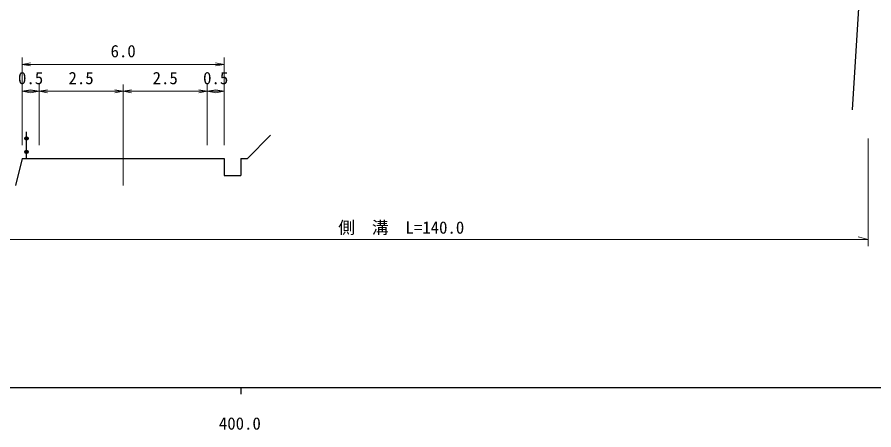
# Model space of a CAD drawing. Units: millimetres, scale not verified, with parts at other scales. Extents: x 40000 to 680000, y 20000 to 380000.
# Drawn here: x 434746 to 562059, y 198715 to 260013 of the extents above; entities that cross this region are included whole.
import ezdxf
from ezdxf.enums import TextEntityAlignment as Align

# ---------------------------------------------------------------- set-up
doc = ezdxf.new("R2010")
doc.units = ezdxf.units.MM
doc.header["$LTSCALE"] = 1000
doc.header["$PDMODE"] = 32
doc.header["$PDSIZE"] = 500
doc.linetypes.add('CHAIN', pattern=[18.5, 12, -1.5, 3.5, -1.5])
for name, color, linetype, lineweight in [('M-BGD', 7, 'Continuous', 25), ('M-BMK', 2, 'CHAIN', 13), ('M-BMK-OTRS', 5, 'Continuous', 25), ('M-STR-HTXT', 7, 'Continuous', 13), ('M-TTL-BAND', 7, 'Continuous', 25)]:
    doc.layers.add(name, color=color, linetype=linetype, lineweight=lineweight)
doc.styles.add('ＭＳ ゴシック', font='')
doc.styles.get('ＭＳ ゴシック').set_extended_font_data('MS Gothic')

# ---------------------------------------------------------------- blocks, each defined once
blk = doc.blocks.new('open_arrow')
at = {"color": 0, "linetype": 'Continuous', "lineweight": -2}
blk.add_lwpolyline([(7.5, 1.25), (0, 0), (7.5, -1.25)], dxfattribs=at)

msp = doc.modelspace()

# ---------------------------------------------------------------- linework, layer by layer
at = {"layer": 'M-BGD'}
for p, q in [((436138, 239000), (436138, 243000)), ((469000, 239000), (472420, 242494)), ((435500, 239000), (434500, 235000)), ((435500, 239000), (465500, 239000)), ((465500, 239000), (465500, 236500)), ((468000, 239000), (468000, 236500)), ((468000, 239000), (469000, 239000)), ((465500, 236500), (468000, 236500))]:
    msp.add_line(p, q, dxfattribs=at)
for centre, radius in [((436138, 242000), 150), ((436138, 242000), 120), ((436138, 242000), 90), ((436138, 242000), 60), ((436138, 242000), 30), ((436138, 242000), 20), ((436138, 240000), 150), ((436138, 240000), 120), ((436138, 240000), 90), ((436138, 240000), 60), ((436138, 240000), 30), ((436138, 240000), 20)]:
    msp.add_circle(centre, radius, dxfattribs=at)
for p in [(436138, 242000), (436138, 240000)]:
    msp.add_point(p, dxfattribs=at)
at = {"layer": 'M-BMK'}
msp.add_line((450500, 243000), (450500, 235000), dxfattribs=at)
at = {"layer": 'M-BMK-OTRS'}
msp.add_line((558874, 246258), (561432, 286176), dxfattribs=at)
at = {"layer": 'M-STR-HTXT'}
for p, q in [((435500, 241000), (435500, 254000)), ((465500, 241000), (465500, 254000)), ((435500, 253000), (438000, 253000)), ((438000, 253000), (450500, 253000)), ((450500, 253000), (463000, 253000)), ((463000, 253000), (465500, 253000)), ((438000, 241000), (438000, 250000)), ((450500, 241000), (450500, 250000)), ((463000, 241000), (463000, 250000)), ((435500, 249000), (436750, 249208)), ((435500, 249000), (436750, 248792)), ((435500, 249000), (438000, 249000)), ((438000, 249000), (436750, 249208)), ((438000, 249000), (436750, 248792)), ((438000, 249000), (439250, 249208)), ((438000, 249000), (439250, 248792)), ((438000, 249000), (450500, 249000)), ((450500, 249000), (449250, 249208)), ((450500, 249000), (449250, 248792)), ((450500, 249000), (451750, 249208)), ((450500, 249000), (451750, 248792)), ((450500, 249000), (463000, 249000)), ((463000, 249000), (461750, 249208)), ((463000, 249000), (461750, 248792)), ((463000, 249000), (464250, 249208)), ((463000, 249000), (464250, 248792)), ((463000, 249000), (465500, 249000)), ((465500, 249000), (464250, 249208)), ((465500, 249000), (464250, 248792)), ((561206, 226000), (561206, 242000)), ((422441, 227000), (561206, 227000)), ((561206, 227000), (559706, 227400))]:
    msp.add_line(p, q, dxfattribs=at)
at = {"layer": 'M-TTL-BAND'}
for p, q in [((40000, 205000), (579000, 205000)), ((468000, 205000), (468000, 204000))]:
    msp.add_line(p, q, dxfattribs=at)

# ---------------------------------------------------------------- block references
at = {"layer": 'M-STR-HTXT', "xscale": 167, "yscale": 167}
msp.add_blockref('open_arrow', (435500, 253000), dxfattribs=at)
at = {"layer": 'M-STR-HTXT', "xscale": 167, "yscale": 167, "rotation": 180}
msp.add_blockref('open_arrow', (465500, 253000), dxfattribs=at)

# ---------------------------------------------------------------- texts
at = {"layer": 'M-STR-HTXT', "style": 'ＭＳ ゴシック'}
for s, p in [('6.0', (450500, 253500)), ('0.5', (436750, 249500)), ('2.5', (444250, 249500)), ('2.5', (456750, 249500)), ('0.5', (464250, 249500)), ('側\u3000溝\u3000L=140.0', (491823, 227300))]:
    msp.add_text(s, height=1833, dxfattribs=at).set_placement(p, align=Align.BOTTOM_CENTER)
at = {"layer": 'M-TTL-BAND', "style": 'ＭＳ ゴシック'}
msp.add_text('400.0', height=1833, dxfattribs=at).set_placement((467844, 198195), align=Align.BOTTOM_CENTER)

doc.saveas('drawing.dxf')
